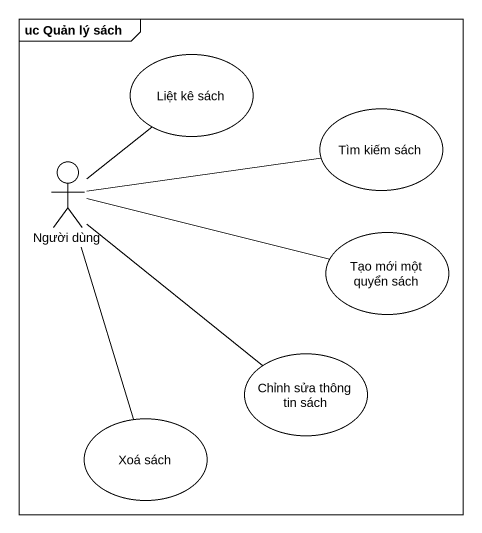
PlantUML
@startuml
mainframe uc Quản lý sách
usecase "Liệt kê sách" as Liệt_kê_sách
usecase "Tìm kiếm sách" as Tìm_kiếm_sách
actor "Người dùng" as Người_dùng
usecase "Tạo mới một quyển sách" as Tạo_mới_một_quyển_sách
usecase "Chỉnh sửa thông tin sách" as Chỉnh_sửa_thông_tin_sách
usecase "Xoá sách" as Xoá_sách
Người_dùng -up- Liệt_kê_sách
Người_dùng -right- Tìm_kiếm_sách
Người_dùng -right- Tạo_mới_một_quyển_sách
Người_dùng -- Chỉnh_sửa_thông_tin_sách
Người_dùng -- Xoá_sách
@enduml
